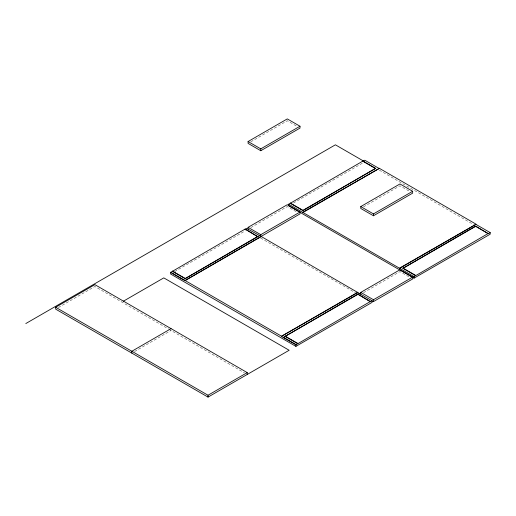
<?xml version="1.0" encoding="UTF-8"?>
<svg xmlns="http://www.w3.org/2000/svg" width="516" height="516" viewBox="0 0 516 516"><rect width="100%" height="100%" fill="white"/><g stroke="black" fill="none" stroke-linecap="round" stroke-linejoin="round"><path stroke-width="0.39" stroke-dasharray="2.58 1.94" d="M250.834 141.81L287.289 120.763L297.313 126.549M58.411 307.549L94.873 286.496L168.526 329.027M174.698 271.577L245.339 230.794M250.834 227.62L287.289 206.574L297.313 212.36M293.501 202.988L363.445 162.605M363.509 206.858L399.965 185.812L409.988 191.597M134.592 351.531L171.054 330.479M363.509 292.675L399.965 271.622L409.988 277.408M379.331 170.177L473.482 224.537M260.657 238.037L355.376 292.727M168.971 329.279L244.461 372.862"/><path stroke-width="0.77" d="M248.086 141.539L287.289 118.899L299.99 126.233L299.99 128.091L260.78 150.73L248.086 143.396L248.086 141.539L260.78 148.866L299.99 126.233M25.8 323.558L335.4 144.815L363.986 161.321M123.24 301.286L163.791 277.879L289.16 350.261L208.025 397.101L55.663 309.136L55.663 307.272L94.873 284.639L247.235 372.604L247.235 374.461M257.806 236.393L185.109 278.659L172.409 271.332L245.113 229.065L257.806 236.689L245.113 229.065M248.086 229.207L248.086 227.35L287.289 204.71L299.99 212.044L299.99 213.901L184.851 280.672L170.544 272.409L170.544 273.977L295.913 346.359L372.094 302.376L372.094 300.809L370.482 301.737L357.782 294.114L370.482 301.737M290.263 203.291L362.967 161.024L375.661 168.351L302.957 210.618L290.263 203.291L288.65 204.22L288.65 205.787L414.019 278.169L490.2 234.187L490.2 232.619L475.887 224.357L399.707 268.339L288.65 204.22M170.544 272.409L172.409 271.332M245.113 229.356L246.725 228.427L261.031 236.393L373.455 301.589L412.658 278.956L412.658 277.092L399.965 269.765L360.755 292.398L360.755 294.262M362.967 161.024L364.831 160.237L379.137 168.5L302.957 212.186M248.086 227.35L260.78 234.677L299.99 212.044M290.263 202.994L302.957 210.328L375.661 168.351M183.238 279.736L259.419 235.754M184.851 280.672L261.031 236.689M302.957 212.482L379.137 168.5M360.755 206.587L399.965 183.948L412.658 191.281L412.658 193.145L373.455 215.778L360.755 208.451L360.755 206.587L373.455 213.914L412.658 191.281M171.054 328.621L131.844 351.254L131.844 353.118M184.851 280.375L281.601 336.232L357.782 292.25M399.707 268.049L475.887 224.357M281.601 336.232L357.782 292.546M370.482 301.447L297.777 343.714L285.084 336.38L357.782 294.114M488.336 233.406L415.632 275.673L402.932 268.339L475.636 226.073L488.336 233.696L490.2 232.619M283.213 337.458L359.394 293.475M402.932 268.339L475.636 226.363L488.336 233.696M55.663 307.272L208.025 395.237L247.235 372.604M360.755 292.398L373.455 299.731L412.658 277.092M281.601 336.529L295.913 344.791L297.777 343.714M399.707 268.339L414.019 276.602L415.632 275.673M379.137 168.203L475.887 224.067M362.967 161.315L375.661 168.648M402.932 268.049L415.632 275.376M172.409 271.035L185.109 278.369M285.084 336.09L297.777 343.417M170.796 272.261L183.496 279.595M283.471 337.309L296.165 344.643M414.019 276.602L414.019 278.169M373.455 213.914L373.455 215.778M373.455 299.731L373.455 301.589M295.913 344.791L295.913 346.359M260.78 148.866L260.78 150.73M260.78 234.677L260.78 236.541M208.025 395.237L208.025 397.101"/></g></svg>
